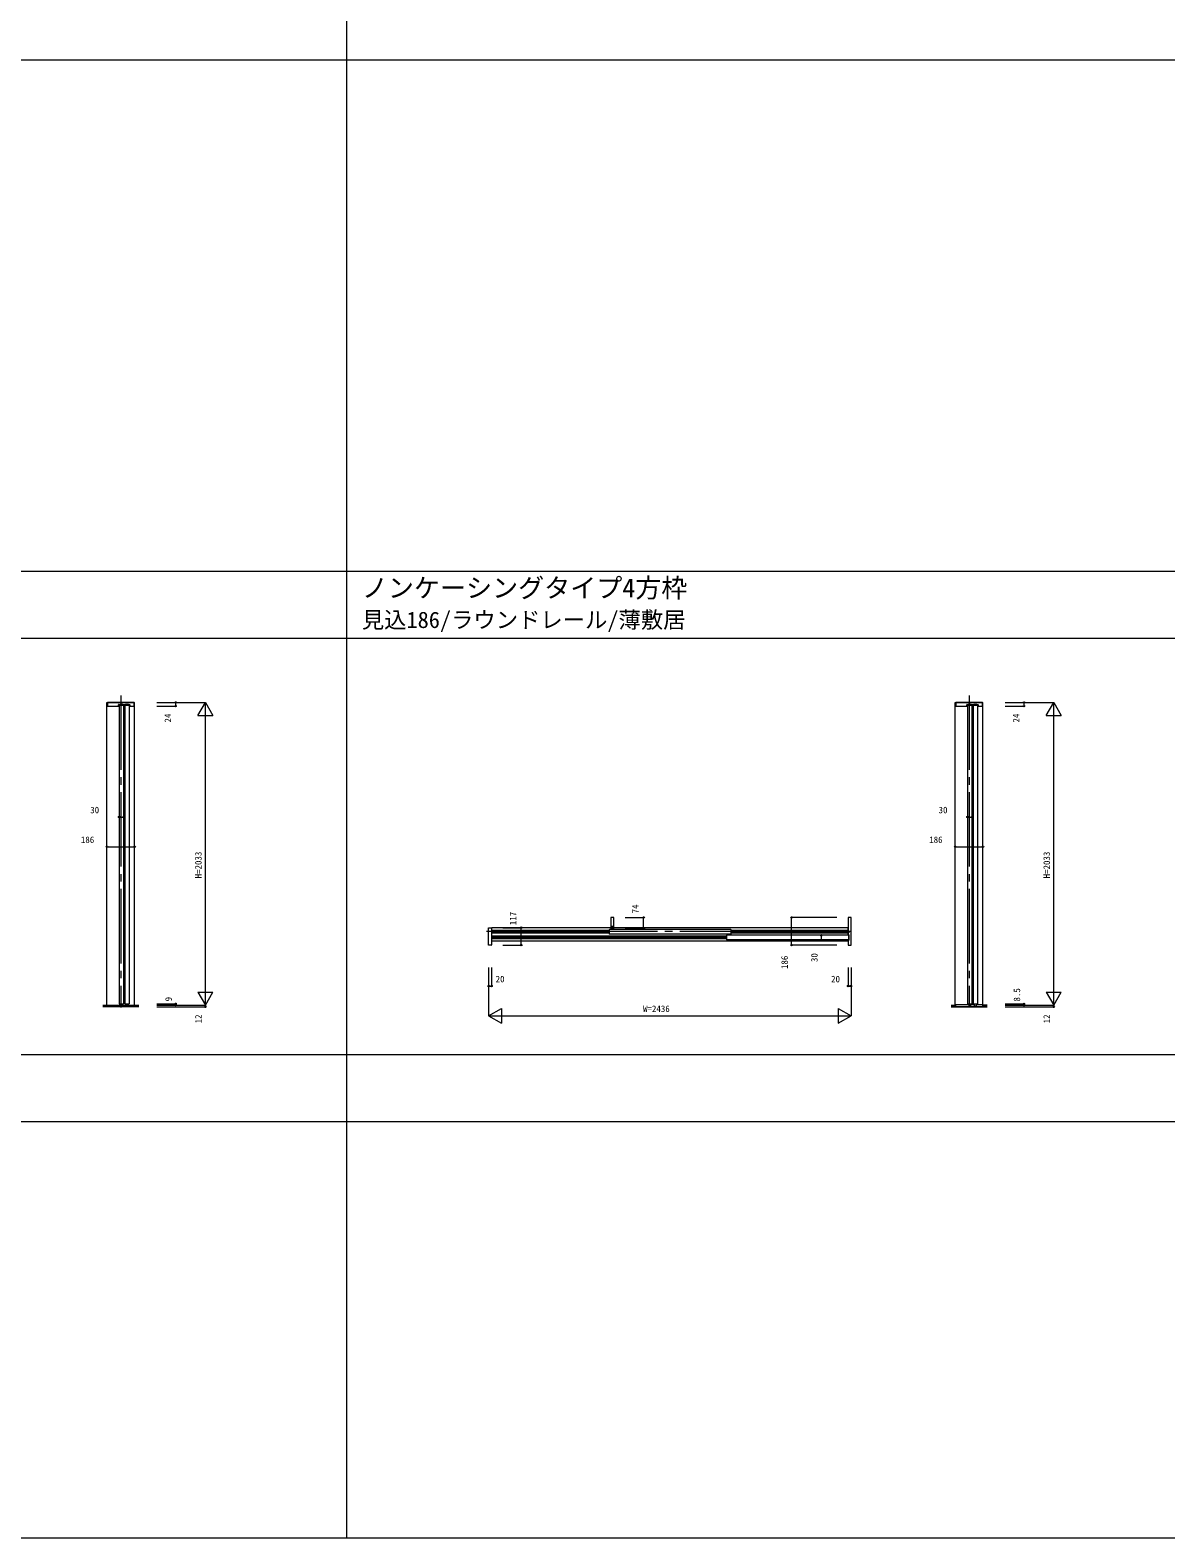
# Model space of a CAD drawing. Units: millimetres, scale not verified. Extents: x -14341 to 14341, y -10000 to 10000.
# Drawn here: x -5069 to 2562, y -10000 to 130 of the extents above; entities that cross this region are included whole.
import ezdxf
from ezdxf.enums import TextEntityAlignment as Align

# ---------------------------------------------------------------- set-up
doc = ezdxf.new("R2010")
doc.units = ezdxf.units.MM
doc.header["$LTSCALE"] = 50
doc.linetypes.add('USER1', pattern=[13, 10, -1, 1, -1])
doc.layers.add('0-0_0', color=7, linetype='Continuous')
for name, color, linetype, lineweight in [('0-1_YKK_F1', 7, 'Continuous', 18), ('0-4_YKK_N1', 2, 'Continuous', 18), ('0-5_YKK_B1', 4, 'Continuous', 18), ('0-6_YKK_Z1', 7, 'Continuous', 18)]:
    doc.layers.add(name, color=color, linetype=linetype, lineweight=lineweight)
doc.styles.add('ＭＳ ゴシック', font='')
doc.styles.get('ＭＳ ゴシック').set_extended_font_data('MS Gothic')

msp = doc.modelspace()

# ---------------------------------------------------------------- linework, layer by layer
at = {"layer": '0-1_YKK_F1'}
for p, q in [((-2940.51, -10000), (-2940.51, 9500)), ((-14340.51, -70), (14159.49, -70)), ((-14340.51, -3505), (14159.49, -3505)), ((-14340.51, -3955), (14159.49, -3955)), ((-14340.51, -6752.5), (14159.49, -6752.5)), ((-14340.51, -7202.5), (14159.49, -7202.5)), ((-14340.51, -10000), (14340.51, -10000))]:
    msp.add_line(p, q, dxfattribs=at)
at = {"layer": '0-4_YKK_N1'}
for p, q in [((-4217.04, -4387.5), (-3892.04, -4387.5)), ((-4217.04, -4411.5), (-4092.04, -4411.5)), ((-4092.04, -4387.5), (-4092.04, -4411.5)), ((-3942.04, -4474.1), (-3892.04, -4387.5)), ((-3892.04, -6420.5), (-3892.04, -4387.5)), ((-3892.04, -4387.5), (-3842.04, -4474.1)), ((1482.96, -4387.5), (1807.96, -4387.5)), ((1482.96, -4411.5), (1607.96, -4411.5)), ((1607.96, -4387.5), (1607.96, -4411.5)), ((1757.96, -4474.1), (1807.96, -4387.5)), ((1807.96, -6420.5), (1807.96, -4387.5)), ((1807.96, -4387.5), (1857.96, -4474.1)), ((-3942.04, -4474.1), (-3842.04, -4474.1)), ((1757.96, -4474.1), (1857.96, -4474.1)), ((-4471.04, -5156.88), (-4441.04, -5156.88)), ((1228.96, -5156.88), (1258.96, -5156.88)), ((-4553.04, -5356.88), (-4367.04, -5356.88)), ((1146.96, -5356.88), (1332.96, -5356.88)), ((-1072.19, -5831.5), (-947.19, -5831.5)), ((-947.19, -5905.5), (-947.19, -5831.5)), ((46.96, -6017.5), (46.96, -5831.5)), ((351.96, -5831.5), (46.96, -5831.5)), ((-1894.04, -5900.5), (-1769.04, -5900.5)), ((-1769.04, -6017.5), (-1769.04, -5900.5)), ((-1072.19, -5905.5), (-947.19, -5905.5)), ((246.96, -5981.5), (246.96, -5951.5)), ((-1894.04, -6017.5), (-1769.04, -6017.5)), ((351.96, -6017.5), (46.96, -6017.5)), ((-1989.04, -6167.5), (-1989.04, -6492.5)), ((-1968.98, -6167.5), (-1968.98, -6292.5)), ((446.96, -6167.5), (446.96, -6492.5)), ((-3942.04, -6333.9), (-3842.04, -6333.9)), ((-3942.04, -6333.9), (-3892.04, -6420.5)), ((-3892.04, -6420.5), (-3842.04, -6333.9)), ((-1988.98, -6292.5), (-1968.98, -6292.5)), ((1757.96, -6333.9), (1857.96, -6333.9)), ((1757.96, -6333.9), (1807.96, -6420.5)), ((1807.96, -6420.5), (1857.96, -6333.9)), ((-4217.04, -6411.5), (-4092.04, -6411.5)), ((-4217.04, -6420.5), (-3892.04, -6420.5)), ((-4217.04, -6432.5), (-3892.04, -6432.5)), ((-4092.04, -6411.5), (-4092.04, -6420.5)), ((-3892.04, -6420.5), (-3892.04, -6432.5)), ((-1989.04, -6492.5), (-1902.44, -6442.5)), ((-1902.44, -6442.5), (-1902.44, -6542.5)), ((360.36, -6442.5), (360.36, -6542.5)), ((360.36, -6442.5), (446.96, -6492.5)), ((1482.96, -6412.3), (1607.96, -6412.3)), ((1482.96, -6420.5), (1807.96, -6420.5)), ((1482.96, -6432.5), (1807.96, -6432.5)), ((1607.96, -6412.3), (1607.96, -6432.5)), ((1807.96, -6420.5), (1807.96, -6432.5)), ((-1989.04, -6492.5), (-1902.44, -6542.5)), ((-1988.98, -6492.5), (446.96, -6492.5)), ((360.36, -6542.5), (446.96, -6492.5))]:
    msp.add_line(p, q, dxfattribs=at)
msp.add_lwpolyline([(426.96, -6167.5), (426.96, -6292.5), (446.96, -6292.5)], dxfattribs=at)
for centre in [(-4092.04, -4387.5), (-4092.04, -4411.5), (1607.96, -4387.5), (1607.96, -4411.5), (-4471.04, -5156.88), (-4441.04, -5156.88), (1228.96, -5156.88), (1258.96, -5156.88), (-4553.04, -5356.88), (-4367.04, -5356.88), (1146.96, -5356.88), (1332.96, -5356.88), (-947.19, -5831.5), (46.96, -5831.5), (-1769.04, -5900.5), (-947.19, -5905.5), (246.96, -5951.5), (246.96, -5981.5), (-1769.04, -6017.5), (46.96, -6017.5), (-1989.04, -6292.5), (-1968.98, -6292.5), (426.96, -6292.5), (446.96, -6292.5), (-4092.04, -6411.5), (-4092.04, -6420.5), (-3892.04, -6432.5), (1607.96, -6412.3), (1607.96, -6420.5), (1807.96, -6432.5)]:
    msp.add_circle(centre, 5, dxfattribs=at)
at = {"layer": '0-5_YKK_B1'}
for p, q in [((-4553.04, -4387.5), (-4367.04, -4387.5)), ((-4553.04, -6420.5), (-4553.04, -4387.5)), ((-4471.04, -4408.5), (-4471.04, -6411.5)), ((-4441.04, -4408.5), (-4471.04, -4408.5)), ((-4441.04, -4408.5), (-4441.04, -6411.5)), ((-4433.04, -4408.5), (-4433.04, -6411.5)), ((-4403.04, -4408.5), (-4433.04, -4408.5)), ((-4403.04, -4408.5), (-4403.04, -6411.5)), ((-4367.04, -6420.5), (-4367.04, -4387.5)), ((1146.96, -4387.5), (1332.96, -4387.5)), ((1146.96, -6420.5), (1146.96, -4387.5)), ((1228.96, -4408.5), (1228.96, -6412.3)), ((1258.96, -4408.5), (1228.96, -4408.5)), ((1258.96, -4408.5), (1258.96, -6412.3)), ((1266.96, -4408.5), (1266.96, -6412.3)), ((1296.96, -4408.5), (1266.96, -4408.5)), ((1296.96, -4408.5), (1296.96, -6412.3)), ((1332.96, -6420.5), (1332.96, -4387.5)), ((-1167.19, -5900.5), (-1968.04, -5900.5)), ((-1968.04, -5989), (-1968.04, -5900.5)), ((-1179.19, -5920), (-1968.04, -5920)), ((-1179.19, -5922.6), (-1968.04, -5922.6)), ((-1179.19, -5926.8), (-1968.04, -5926.8)), ((-1179.19, -5930.2), (-1968.04, -5930.2)), ((-1179.19, -5934.4), (-1968.04, -5934.4)), ((-1179.19, -5937), (-1968.04, -5937)), ((-389.54, -5958), (-1968.04, -5958)), ((-389.54, -5960.6), (-1968.04, -5960.6)), ((-389.54, -5964.8), (-1968.04, -5964.8)), ((-389.54, -5968.2), (-1968.04, -5968.2)), ((-389.54, -5972.4), (-1968.04, -5972.4)), ((-389.54, -5975), (-1968.04, -5975)), ((-1179.19, -5915.5), (-1177.19, -5913.5)), ((-1179.19, -5915.5), (-1179.19, -5941.5)), ((-1177.19, -5943.5), (-1179.19, -5941.5)), ((-361.19, -5913.5), (-1177.19, -5913.5)), ((-361.19, -5943.5), (-1177.19, -5943.5)), ((425.96, -5900.5), (-1147.19, -5900.5)), ((-389.54, -5953.5), (-387.54, -5951.5)), ((-389.54, -5953.5), (-389.54, -5979.5)), ((428.46, -5951.5), (-387.54, -5951.5)), ((-361.19, -5913.5), (-359.19, -5915.5)), ((-361.19, -5943.5), (-359.19, -5941.5)), ((-359.19, -5941.5), (-359.19, -5915.5)), ((425.96, -5920), (-359.19, -5920)), ((-359.19, -5922.6), (425.96, -5922.6)), ((-359.19, -5926.8), (425.96, -5926.8)), ((-359.19, -5930.2), (425.96, -5930.2)), ((425.96, -5934.4), (-359.19, -5934.4)), ((425.96, -5937), (-359.19, -5937)), ((425.96, -5900.5), (425.96, -5951.5)), ((427.96, -5946.5), (429.96, -5946.5)), ((428.46, -5951.5), (430.46, -5953.5)), ((430.46, -5979.5), (430.46, -5953.5)), ((431.96, -5948.5), (431.96, -5984.5)), ((-1968.04, -5989), (425.96, -5989)), ((-387.54, -5981.5), (-389.54, -5979.5)), ((428.46, -5981.5), (-387.54, -5981.5)), ((425.96, -5981.5), (425.96, -5989)), ((426.96, -5987.5), (426.96, -6015.5)), ((429.96, -5986.5), (427.96, -5986.5)), ((428.46, -5981.5), (430.46, -5979.5)), ((-4471.04, -6411.5), (-4441.04, -6411.5)), ((-4433.04, -6411.5), (-4403.04, -6411.5)), ((1149.46, -6432.5), (1149.46, -6419.5)), ((1228.96, -6412.3), (1258.96, -6412.3)), ((1266.96, -6412.3), (1296.96, -6412.3))]:
    msp.add_line(p, q, dxfattribs=at)
for points in [[(-4369.54, -4409.5), (-4369.54, -4387.5), (-4550.54, -4387.5), (-4550.54, -4409.5)], [(-4548.54, -4411.5), (-4476.24, -4411.5), (-4475.74, -4411), (-4475.74, -4402.3)], [(-4473.74, -4400.3), (-4465.54, -4400.3), (-4465.54, -4397.5), (-4446.54, -4397.5), (-4446.54, -4400.3), (-4427.54, -4400.3), (-4427.54, -4397.5), (-4408.54, -4397.5), (-4408.54, -4400.3), (-4400.34, -4400.3)], [(-4398.34, -4402.3), (-4398.34, -4411), (-4397.84, -4411.5), (-4371.54, -4411.5)], [(1330.46, -4409.5), (1330.46, -4387.5), (1149.46, -4387.5), (1149.46, -4409.5)], [(1151.46, -4411.5), (1223.76, -4411.5), (1224.26, -4411), (1224.26, -4402.3)], [(1226.26, -4400.3), (1234.46, -4400.3), (1234.46, -4397.5), (1253.46, -4397.5), (1253.46, -4400.3), (1272.46, -4400.3), (1272.46, -4397.5), (1291.46, -4397.5), (1291.46, -4400.3), (1299.66, -4400.3)], [(1301.66, -4402.3), (1301.66, -4411), (1302.16, -4411.5), (1328.46, -4411.5)], [(-1149.19, -5831.5), (-1167.19, -5831.5), (-1167.19, -5905.5), (-1161.19, -5905.5), (-1161.19, -5889.5)], [(-1161.19, -5889.5), (-1153.19, -5889.5), (-1153.19, -5905.5), (-1147.19, -5905.5), (-1147.19, -5833.5)], [(426.96, -5833.5), (426.96, -5922), (427.46, -5922.5), (431.96, -5922.5), (431.96, -5934.5), (427.46, -5934.5)], [(428.96, -6017.5), (446.96, -6017.5), (446.96, -5831.5), (428.96, -5831.5)], [(-1971.04, -6017.5), (-1989.04, -6017.5), (-1989.04, -5962.5), (-1989.04, -5900.5), (-1976.04, -5900.5)], [(-1976.04, -5900.5), (-1969.04, -5900.5), (-1969.04, -6015.5)], [(427.46, -5934.5), (426.96, -5935), (426.96, -5945.5)], [(1330.46, -6419.5), (1330.46, -6432.5), (1323.46, -6432.5), (1156.46, -6432.5), (1149.46, -6432.5)], [(1151.46, -6417.5), (1236.26, -6417.5), (1236.76, -6418), (1236.76, -6424.2), (1236.76, -6425.3), (1251.16, -6425.3), (1251.16, -6424.2), (1251.16, -6418), (1251.66, -6417.5), (1274.26, -6417.5), (1274.76, -6418), (1274.76, -6424.2), (1274.76, -6425.3), (1289.16, -6425.3), (1289.16, -6424.2), (1289.16, -6418), (1289.66, -6417.5), (1328.46, -6417.5)]]:
    msp.add_lwpolyline(points, dxfattribs=at)
for centre, radius, start, end in [((-4548.54, -4409.5), 2, 180.00001, 270.00001), ((-4473.74, -4402.3), 2, 90, 180), ((-4400.34, -4402.3), 2, 0, 90), ((-4371.54, -4409.5), 2, 270, 0), ((1151.46, -4409.5), 2, 180.00001, 270.00001), ((1226.26, -4402.3), 2, 90, 180), ((1299.66, -4402.3), 2, 0, 90), ((1328.46, -4409.5), 2, 270, 0), ((-1149.19, -5833.5), 2, 0, 90), ((428.96, -5833.5), 2, 90, 180), ((427.96, -5945.5), 1, 180, 270), ((429.96, -5948.5), 2, 0, 90), ((-1971.04, -6015.5), 2, 270, 0), ((427.96, -5987.5), 1, 90, 180), ((428.96, -6015.5), 2, 180, 270), ((429.96, -5984.5), 2, 270, 0), ((1151.46, -6419.5), 2, 90, 180), ((1328.46, -6419.5), 2, 0, 90)]:
    msp.add_arc(centre, radius, start, end, dxfattribs=at)
at = {"layer": '0-6_YKK_Z1', "linetype": 'USER1'}
for p, q in [((-4460.04, -4340), (-4460.04, -6437.5)), ((1239.96, -4340), (1239.96, -6437.5)), ((-2003.75, -5924.5), (461.85, -5924.5))]:
    msp.add_line(p, q, dxfattribs=at)
at = {"layer": '0-6_YKK_Z1'}
for p, q in [((-4580.09, -6420.5), (-4339.99, -6420.5)), ((-4580.09, -6422.9), (-4339.99, -6422.9)), ((-4580.09, -6425.3), (-4339.99, -6425.3)), ((-4580.09, -6427.7), (-4339.99, -6427.7)), ((-4580.09, -6430.1), (-4339.99, -6430.1)), ((-4339.99, -6432.5), (-4580.09, -6432.5)), ((1119.91, -6420.5), (1149.46, -6420.5)), ((1149.46, -6423.5), (1119.91, -6423.5)), ((1149.46, -6426.5), (1119.91, -6426.5)), ((1149.46, -6429.5), (1119.91, -6429.5)), ((1119.91, -6432.5), (1360.01, -6432.5)), ((1360.01, -6420.5), (1330.46, -6420.5)), ((1330.46, -6423.5), (1360.01, -6423.5)), ((1330.46, -6426.5), (1360.01, -6426.5)), ((1330.46, -6429.5), (1360.01, -6429.5))]:
    msp.add_line(p, q, dxfattribs=at)

# ---------------------------------------------------------------- texts
at = {"layer": '0-0_0', "style": 'ＭＳ ゴシック'}
for s, height, p in [('ノンケーシングタイプ4方枠', 128.3, (-2840.51, -3719.88)), ('見込186/ラウンドレール/薄敷居', 110, (-2840.51, -3919.93))]:
    msp.add_text(s, height=height, dxfattribs=at).set_placement(p, align=Align.BOTTOM_LEFT)
at = {"layer": '0-4_YKK_N1', "color": 7, "style": 'ＭＳ ゴシック'}
for s, p in [('24', (-4108.91, -4522.03)), ('24', (1591.09, -4522.03)), ('H=2033', (-3904.04, -5569)), ('H=2033', (1795.96, -5569)), ('74', (-967.95, -5804.44)), ('117', (-1789.8, -5883.44)), ('30', (234.96, -6131.25)), ('186', (34.96, -6178.21)), ('9', (-4104.04, -6395.47)), ('8.5', (1595.96, -6396.57)), ('12', (-3904.04, -6543.16)), ('12', (1795.96, -6543.16))]:
    msp.add_text(s, height=43.99, rotation=90, dxfattribs=at).set_placement(p, align=Align.BOTTOM_LEFT)
for s, p in [('30', (-4665.48, -5144.88)), ('30', (1034.52, -5144.88)), ('186', (-4728.21, -5344.88)), ('186', (971.79, -5344.88)), ('20', (-1941.65, -6280.5)), ('20', (312.37, -6280.5)), ('W=2436', (-951.01, -6480.5))]:
    msp.add_text(s, height=43.99, dxfattribs=at).set_placement(p, align=Align.BOTTOM_LEFT)

doc.saveas('drawing.dxf')
